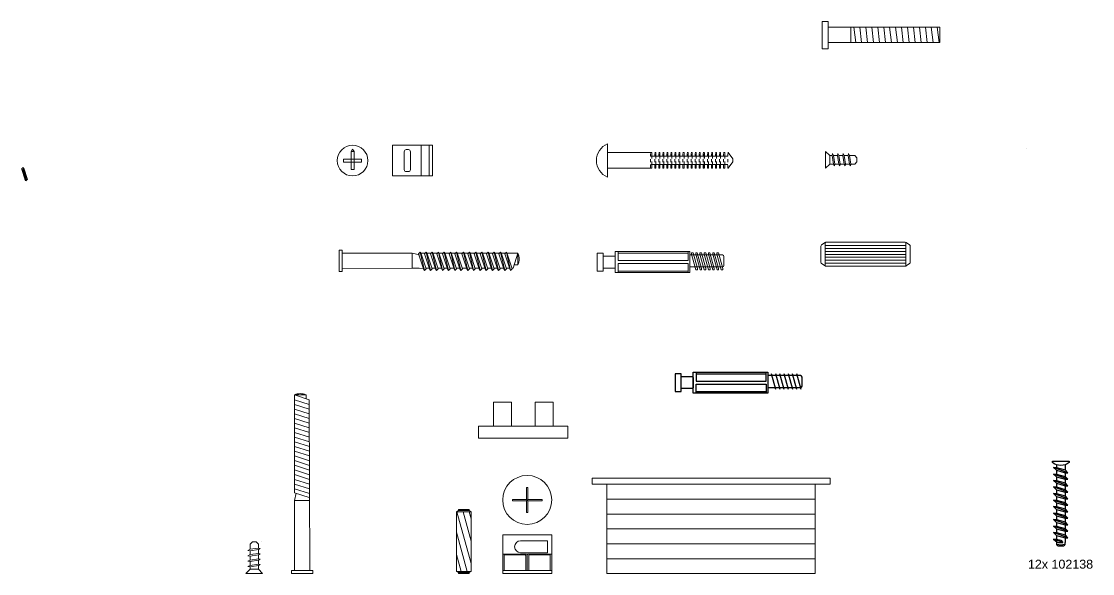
# Model space of a CAD drawing. Header units: millimetres. Extents: x -1085 to 10527, y 119 to 3003.
# Drawn here: x 8562.46 to 8598.46, y 2970 to 2988.54 of the extents above; entities that cross this region are included whole.
import ezdxf

# ---------------------------------------------------------------- set-up
doc = ezdxf.new("R2010")
doc.units = ezdxf.units.MM
doc.linetypes.add('CONTINUA', pattern=[0])
doc.linetypes.add('DASHED2', pattern=[0.375, 0.25, -0.125])
for name, color, linetype, lineweight in [('A-FURN', 2, 'Continuous', 18), ('A-FURN-SEC', 15, 'Continuous', 9), ('A-LINE-GRPH', 15, 'Continuous', 13)]:
    doc.layers.add(name, color=color, linetype=linetype, lineweight=lineweight)
doc.layers.add('G-ANNO-GEOMETRY', color=2, linetype='Continuous')
doc.layers.add('PARTICOLARI', color=5, linetype='Continuous')
doc.styles.get("Standard").update_dxf_attribs({"font": 'arial.ttf'})

msp = doc.modelspace()

# ---------------------------------------------------------------- linework, layer by layer
at = {"layer": 'A-FURN', "color": 3}
for p, q in [((8572.023, 2976.001), (8571.631, 2976.001)), ((8572.131, 2975.839), (8571.631, 2975.997)), ((8572.132, 2975.681), (8571.631, 2975.84)), ((8572.132, 2975.524), (8571.631, 2975.682)), ((8572.133, 2975.366), (8571.631, 2975.525)), ((8572.133, 2975.209), (8571.631, 2975.368)), ((8572.134, 2975.051), (8571.631, 2975.21)), ((8572.134, 2974.894), (8571.631, 2975.053)), ((8572.134, 2974.894), (8571.631, 2975.053)), ((8572.135, 2974.736), (8571.631, 2974.896)), ((8572.135, 2974.579), (8571.631, 2974.738)), ((8572.135, 2974.421), (8571.631, 2974.581)), ((8572.136, 2974.264), (8571.631, 2974.424)), ((8572.136, 2974.106), (8571.631, 2974.266)), ((8572.136, 2974.106), (8571.631, 2974.266)), ((8572.137, 2973.949), (8571.631, 2974.109)), ((8572.137, 2973.791), (8571.631, 2973.952)), ((8572.138, 2973.634), (8571.631, 2973.794)), ((8572.138, 2973.476), (8571.631, 2973.637)), ((8572.139, 2973.319), (8571.631, 2973.479)), ((8572.139, 2973.319), (8571.631, 2973.479)), ((8572.139, 2973.161), (8571.631, 2973.322)), ((8572.139, 2973.004), (8571.631, 2973.165)), ((8572.14, 2972.846), (8571.631, 2973.007)), ((8579.482, 2972.893), (8579.433, 2972.893)), ((8579.433, 2972.893), (8579.433, 2972.493)), ((8579.482, 2972.493), (8579.482, 2972.893)), ((8572.14, 2972.689), (8571.631, 2972.85)), ((8572.131, 2972.557), (8571.631, 2972.716)), ((8579.433, 2972.493), (8578.959, 2972.493)), ((8578.959, 2972.493), (8578.959, 2972.448)), ((8578.959, 2972.448), (8579.433, 2972.448)), ((8579.433, 2972.448), (8579.433, 2972.048)), ((8579.959, 2972.493), (8579.482, 2972.493)), ((8579.482, 2972.448), (8579.959, 2972.448)), ((8579.482, 2972.048), (8579.482, 2972.448)), ((8579.959, 2972.448), (8579.959, 2972.493)), ((8577.152, 2972.114), (8577.076, 2972.074)), ((8577.076, 2970.074), (8577.076, 2972.074)), ((8577.576, 2970.339), (8577.096, 2972.074)), ((8577.508, 2972.147), (8577.152, 2972.147)), ((8577.152, 2972.147), (8577.152, 2972.114)), ((8577.152, 2972.114), (8577.508, 2972.114)), ((8577.576, 2971.088), (8577.303, 2972.074)), ((8577.508, 2972.114), (8577.508, 2972.147)), ((8577.508, 2972.114), (8577.576, 2972.074)), ((8577.576, 2971.838), (8577.511, 2972.074)), ((8579.433, 2972.048), (8579.482, 2972.048)), ((8577.076, 2971.395), (8577.442, 2970.074)), ((8570.072, 2970.779), (8570.141, 2970.815)), ((8570.072, 2970.779), (8570.141, 2970.763)), ((8570.141, 2970.815), (8570.141, 2970.99)), ((8570.141, 2970.815), (8570.424, 2970.857)), ((8570.141, 2970.763), (8570.424, 2970.811)), ((8570.141, 2970.636), (8570.141, 2970.763)), ((8570.424, 2970.857), (8570.424, 2970.99)), ((8570.485, 2970.848), (8570.424, 2970.857)), ((8570.485, 2970.848), (8570.424, 2970.811)), ((8570.424, 2970.678), (8570.424, 2970.811)), ((8570.072, 2970.6), (8570.141, 2970.636)), ((8570.072, 2970.6), (8570.141, 2970.584)), ((8570.072, 2970.421), (8570.141, 2970.456)), ((8570.072, 2970.421), (8570.141, 2970.405)), ((8570.141, 2970.636), (8570.424, 2970.678)), ((8570.141, 2970.584), (8570.424, 2970.632)), ((8570.141, 2970.456), (8570.141, 2970.584)), ((8570.141, 2970.456), (8570.424, 2970.499)), ((8570.141, 2970.405), (8570.424, 2970.453)), ((8570.141, 2970.277), (8570.141, 2970.405)), ((8570.484, 2970.669), (8570.424, 2970.678)), ((8570.484, 2970.669), (8570.424, 2970.632)), ((8570.424, 2970.499), (8570.424, 2970.632)), ((8570.484, 2970.49), (8570.424, 2970.499)), ((8570.484, 2970.49), (8570.424, 2970.453)), ((8570.424, 2970.32), (8570.424, 2970.453)), ((8577.235, 2970.074), (8577.076, 2970.646)), ((8570.141, 2970.145), (8570, 2970.001)), ((8570, 2970.001), (8570.565, 2970.001)), ((8570.072, 2970.242), (8570.141, 2970.277)), ((8570.072, 2970.242), (8570.141, 2970.226)), ((8570.141, 2970.277), (8570.424, 2970.32)), ((8570.141, 2970.226), (8570.424, 2970.273)), ((8570.141, 2970.145), (8570.141, 2970.226)), ((8570.484, 2970.311), (8570.424, 2970.32)), ((8570.484, 2970.311), (8570.424, 2970.273)), ((8570.424, 2970.145), (8570.424, 2970.273)), ((8570.424, 2970.145), (8570.565, 2970.001)), ((8572.248, 2970.101), (8571.531, 2970.101)), ((8572.248, 2970.001), (8571.531, 2970.001)), ((8577.152, 2970.034), (8577.076, 2970.074)), ((8577.576, 2970.074), (8577.076, 2970.074)), ((8577.152, 2970.034), (8577.508, 2970.034)), ((8577.152, 2970.001), (8577.152, 2970.034)), ((8577.508, 2970.001), (8577.152, 2970.001)), ((8577.508, 2970.034), (8577.576, 2970.074)), ((8577.508, 2970.034), (8577.508, 2970.001))]:
    msp.add_line(p, q, dxfattribs=at)
at = {"layer": 'A-FURN', "color": 3, "linetype": 'CONTINUA', "ltscale": 0.02}
for p, q in [((8571.631, 2976.001), (8571.631, 2972.716)), ((8572.023, 2976.001), (8572.023, 2975.873)), ((8572.148, 2970.101), (8572.131, 2975.839)), ((8578.325, 2974.953), (8578.325, 2975.753)), ((8578.325, 2975.753), (8578.925, 2975.753)), ((8578.925, 2974.953), (8578.925, 2975.753)), ((8579.725, 2974.953), (8579.725, 2975.753)), ((8580.325, 2975.753), (8579.725, 2975.753)), ((8580.325, 2974.953), (8580.325, 2975.753)), ((8577.825, 2974.553), (8577.825, 2974.953)), ((8577.825, 2974.953), (8579.325, 2974.953)), ((8580.825, 2974.953), (8579.325, 2974.953)), ((8580.825, 2974.553), (8580.825, 2974.953)), ((8579.325, 2974.553), (8577.825, 2974.553)), ((8579.325, 2974.553), (8580.825, 2974.553)), ((8571.631, 2972.451), (8571.687, 2972.698)), ((8572.141, 2972.452), (8572.14, 2972.689)), ((8571.631, 2970.101), (8571.631, 2972.451)), ((8571.631, 2972.451), (8572.141, 2972.451)), ((8578.959, 2972.448), (8578.959, 2972.493)), ((8579.433, 2972.493), (8579.482, 2972.448)), ((8579.959, 2972.448), (8579.959, 2972.493)), ((8577.076, 2972.074), (8577.576, 2972.074)), ((8577.576, 2972.074), (8577.576, 2970.074)), ((8580.135, 2971.101), (8580.135, 2970.701)), ((8570.141, 2970.99), (8570.22, 2971.062)), ((8570.22, 2971.062), (8570.345, 2971.062)), ((8570.424, 2970.99), (8570.345, 2971.062)), ((8570.141, 2970.145), (8570.424, 2970.145)), ((8571.531, 2970.101), (8571.531, 2970.001)), ((8572.248, 2970.101), (8572.248, 2970.001))]:
    msp.add_line(p, q, dxfattribs=at)
at = {"layer": 'A-FURN', "color": 3, "linetype": 'CONTINUA', "ltscale": 0.1}
for p, q in [((8581.636, 2973.001), (8581.636, 2973.201)), ((8581.636, 2973.201), (8589.636, 2973.201)), ((8581.636, 2973.001), (8589.636, 2973.001)), ((8582.136, 2970.001), (8582.136, 2973.001)), ((8589.136, 2970.001), (8589.136, 2973.001)), ((8589.636, 2973.001), (8589.636, 2973.201)), ((8582.136, 2972.501), (8589.136, 2972.501)), ((8582.136, 2972.001), (8589.136, 2972.001)), ((8582.136, 2971.501), (8589.136, 2971.501)), ((8578.635, 2970.001), (8578.635, 2971.301)), ((8578.635, 2971.301), (8580.283, 2971.301)), ((8579.235, 2971.101), (8580.135, 2971.101)), ((8580.283, 2971.301), (8580.283, 2970.001)), ((8579.035, 2970.901), (8579.035, 2970.901)), ((8582.136, 2971.001), (8589.136, 2971.001)), ((8579.439, 2970.651), (8578.635, 2970.651)), ((8578.685, 2970.101), (8578.685, 2970.626)), ((8579.389, 2970.626), (8578.685, 2970.626)), ((8579.235, 2970.701), (8580.135, 2970.701)), ((8579.409, 2970.606), (8579.409, 2970.101)), ((8579.459, 2970.631), (8579.459, 2970.101)), ((8579.459, 2970.631), (8579.459, 2970.101)), ((8579.479, 2970.651), (8580.283, 2970.651)), ((8579.509, 2970.606), (8579.509, 2970.101)), ((8579.529, 2970.626), (8580.233, 2970.626)), ((8580.233, 2970.626), (8580.233, 2970.101)), ((8582.136, 2970.501), (8589.136, 2970.501)), ((8578.635, 2970.101), (8579.459, 2970.101)), ((8578.635, 2970.001), (8580.283, 2970.001)), ((8579.459, 2970.101), (8580.283, 2970.101)), ((8582.136, 2970.001), (8589.136, 2970.001))]:
    msp.add_line(p, q, dxfattribs=at)
at = {"layer": 'A-FURN', "color": 3, "transparency": 33554687}
msp.add_line((8570.537, 2971.062), (8570.537, 2971.062), dxfattribs=at)
msp.add_line((8570.537, 2971.062), (8570.537, 2971.062), dxfattribs=at)
at = {"layer": 'A-FURN', "color": 3}
msp.add_circle((8579.459, 2972.473), 0.824, dxfattribs=at)
msp.add_arc((8571.827, 2975.577), 0.467, 65.2043, 114.7957, dxfattribs=at)
at = {"layer": 'A-FURN', "color": 3, "linetype": 'CONTINUA', "ltscale": 0.1}
for centre, radius, start, end in [((8579.235, 2970.901), 0.2, 90, 180), ((8579.235, 2970.901), 0.2, 180, 270), ((8579.389, 2970.606), 0.02, 0, 90), ((8579.439, 2970.631), 0.02, 0, 90), ((8579.479, 2970.631), 0.02, 90, 180), ((8579.529, 2970.606), 0.02, 90, 180)]:
    msp.add_arc(centre, radius, start, end, dxfattribs=at)
at = {"layer": 'A-FURN-SEC'}
for p, q in [((8590.439, 2988.349), (8590.498, 2987.832)), ((8590.639, 2988.349), (8590.698, 2987.832)), ((8590.839, 2988.349), (8590.898, 2987.832)), ((8591.039, 2988.349), (8591.098, 2987.832)), ((8591.239, 2988.349), (8591.298, 2987.832)), ((8591.439, 2988.349), (8591.498, 2987.832)), ((8591.639, 2988.349), (8591.698, 2987.832)), ((8591.839, 2988.349), (8591.898, 2987.832)), ((8592.039, 2988.349), (8592.098, 2987.832)), ((8592.239, 2988.349), (8592.298, 2987.832)), ((8592.439, 2988.349), (8592.498, 2987.832)), ((8592.639, 2988.349), (8592.698, 2987.832)), ((8592.839, 2988.349), (8592.898, 2987.832)), ((8593.039, 2988.349), (8593.098, 2987.832)), ((8593.239, 2988.349), (8593.298, 2987.832)), ((8573.538, 2984.172), (8573.59, 2984.251)), ((8573.538, 2984.172), (8573.638, 2984.172)), ((8573.538, 2983.569), (8573.538, 2984.172)), ((8573.59, 2984.251), (8573.638, 2984.172)), ((8573.638, 2984.172), (8573.638, 2983.569)), ((8575.888, 2984.382), (8575.888, 2983.352)), ((8576.164, 2983.352), (8576.164, 2984.382)), ((8573.286, 2983.817), (8573.286, 2983.917)), ((8573.286, 2983.917), (8573.888, 2983.917)), ((8573.888, 2983.817), (8573.286, 2983.817)), ((8573.888, 2983.917), (8573.888, 2983.817)), ((8573.638, 2983.569), (8573.538, 2983.569)), ((8589.467, 2980.332), (8589.468, 2981.128)), ((8589.495, 2981.02), (8592.157, 2981.02)), ((8589.495, 2980.92), (8592.157, 2980.92)), ((8589.495, 2980.82), (8592.157, 2980.82)), ((8592.18, 2981.121), (8592.18, 2980.326)), ((8582.41, 2980.66), (8582.01, 2980.66)), ((8582.41, 2980.635), (8582.41, 2980.285)), ((8582.51, 2980.76), (8584.863, 2980.76)), ((8586.019, 2980.698), (8584.919, 2980.698)), ((8584.982, 2980.773), (8585.032, 2980.773)), ((8584.982, 2980.773), (8584.982, 2980.725)), ((8585.128, 2980.195), (8584.982, 2980.725)), ((8585.032, 2980.773), (8585.178, 2980.244)), ((8585.123, 2980.773), (8585.173, 2980.773)), ((8585.123, 2980.773), (8585.123, 2980.725)), ((8585.269, 2980.195), (8585.123, 2980.725)), ((8585.173, 2980.773), (8585.319, 2980.244)), ((8585.264, 2980.773), (8585.314, 2980.773)), ((8585.264, 2980.773), (8585.264, 2980.725)), ((8585.41, 2980.195), (8585.264, 2980.725)), ((8585.314, 2980.773), (8585.46, 2980.244)), ((8585.407, 2980.773), (8585.457, 2980.773)), ((8585.407, 2980.773), (8585.407, 2980.725)), ((8585.553, 2980.195), (8585.407, 2980.725)), ((8585.457, 2980.773), (8585.603, 2980.244)), ((8585.548, 2980.773), (8585.598, 2980.773)), ((8585.548, 2980.773), (8585.548, 2980.725)), ((8585.694, 2980.195), (8585.548, 2980.725)), ((8585.598, 2980.773), (8585.744, 2980.244)), ((8585.691, 2980.773), (8585.741, 2980.773)), ((8585.691, 2980.773), (8585.691, 2980.725)), ((8585.837, 2980.195), (8585.691, 2980.725)), ((8585.741, 2980.773), (8585.887, 2980.244)), ((8585.832, 2980.773), (8585.882, 2980.773)), ((8585.832, 2980.773), (8585.832, 2980.725)), ((8585.979, 2980.195), (8585.832, 2980.725)), ((8585.882, 2980.773), (8586.028, 2980.244)), ((8586.069, 2980.348), (8586.069, 2980.648)), ((8589.495, 2980.72), (8592.157, 2980.72)), ((8589.495, 2980.62), (8592.157, 2980.62)), ((8589.495, 2980.52), (8592.157, 2980.52)), ((8582.41, 2980.26), (8582.01, 2980.26)), ((8582.51, 2980.16), (8584.863, 2980.16)), ((8584.919, 2980.298), (8586.019, 2980.298)), ((8585.178, 2980.195), (8585.128, 2980.195)), ((8585.178, 2980.244), (8585.178, 2980.195)), ((8585.319, 2980.195), (8585.269, 2980.195)), ((8585.319, 2980.244), (8585.319, 2980.195)), ((8585.46, 2980.195), (8585.41, 2980.195)), ((8585.46, 2980.244), (8585.46, 2980.195)), ((8585.603, 2980.195), (8585.553, 2980.195)), ((8585.603, 2980.244), (8585.603, 2980.195)), ((8585.744, 2980.195), (8585.694, 2980.195)), ((8585.744, 2980.244), (8585.744, 2980.195)), ((8585.887, 2980.195), (8585.837, 2980.195)), ((8585.887, 2980.244), (8585.887, 2980.195)), ((8586.028, 2980.195), (8585.979, 2980.195)), ((8586.028, 2980.244), (8586.028, 2980.195)), ((8589.495, 2980.42), (8592.157, 2980.42))]:
    msp.add_line(p, q, dxfattribs=at)
at = {"layer": 'A-FURN-SEC', "lineweight": 5}
for p, q in [((8582.047, 2984.407), (8582.041, 2984.407)), ((8583.606, 2984.136), (8582.16, 2984.135)), ((8582.16, 2984.135), (8582.16, 2984.135)), ((8583.606, 2984.136), (8583.642, 2984.136)), ((8583.642, 2984.136), (8583.642, 2984.011)), ((8583.742, 2984.136), (8583.778, 2984.136)), ((8583.778, 2984.136), (8583.778, 2984.011)), ((8583.878, 2984.136), (8583.913, 2984.136)), ((8583.913, 2984.136), (8583.913, 2984.011)), ((8584.013, 2984.136), (8584.049, 2984.136)), ((8584.049, 2984.136), (8584.049, 2984.011)), ((8584.149, 2984.136), (8584.185, 2984.136)), ((8584.185, 2984.136), (8584.185, 2984.011)), ((8584.285, 2984.136), (8584.32, 2984.136)), ((8584.32, 2984.136), (8584.32, 2984.011)), ((8584.42, 2984.136), (8584.456, 2984.136)), ((8584.456, 2984.136), (8584.456, 2984.011)), ((8584.556, 2984.136), (8584.592, 2984.136)), ((8584.592, 2984.136), (8584.592, 2984.011)), ((8584.692, 2984.136), (8584.728, 2984.136)), ((8584.728, 2984.136), (8584.728, 2984.011)), ((8584.828, 2984.136), (8584.863, 2984.136)), ((8584.863, 2984.136), (8584.863, 2984.011)), ((8584.963, 2984.136), (8584.999, 2984.136)), ((8584.999, 2984.136), (8584.999, 2984.011)), ((8585.099, 2984.136), (8585.135, 2984.136)), ((8585.135, 2984.136), (8585.135, 2984.011)), ((8585.235, 2984.136), (8585.27, 2984.136)), ((8585.27, 2984.136), (8585.27, 2984.011)), ((8585.37, 2984.136), (8585.406, 2984.136)), ((8585.406, 2984.136), (8585.406, 2984.011)), ((8585.417, 2984.136), (8585.417, 2984.011)), ((8585.517, 2984.136), (8585.552, 2984.136)), ((8585.552, 2984.136), (8585.552, 2984.011)), ((8585.652, 2984.136), (8585.688, 2984.136)), ((8585.688, 2984.136), (8585.688, 2984.011)), ((8585.788, 2984.136), (8585.824, 2984.136)), ((8585.824, 2984.136), (8585.824, 2984.011)), ((8585.924, 2984.136), (8585.959, 2984.136)), ((8585.959, 2984.136), (8585.959, 2984.011)), ((8586.059, 2984.136), (8586.095, 2984.136)), ((8586.095, 2984.136), (8586.095, 2984.011)), ((8586.207, 2984.136), (8586.195, 2984.136)), ((8586.368, 2983.924), (8586.207, 2984.136)), ((8583.642, 2984.011), (8583.742, 2984.011)), ((8583.642, 2983.611), (8583.642, 2983.735)), ((8583.642, 2983.735), (8583.742, 2983.735)), ((8583.778, 2984.011), (8583.878, 2984.011)), ((8583.778, 2983.611), (8583.778, 2983.735)), ((8583.778, 2983.735), (8583.878, 2983.735)), ((8583.913, 2984.011), (8584.013, 2984.011)), ((8583.913, 2983.611), (8583.913, 2983.735)), ((8583.913, 2983.735), (8584.013, 2983.735)), ((8584.049, 2984.011), (8584.149, 2984.011)), ((8584.049, 2983.611), (8584.049, 2983.735)), ((8584.049, 2983.735), (8584.149, 2983.735)), ((8584.185, 2984.011), (8584.285, 2984.011)), ((8584.185, 2983.611), (8584.185, 2983.735)), ((8584.185, 2983.735), (8584.285, 2983.735)), ((8584.32, 2984.011), (8584.42, 2984.011)), ((8584.32, 2983.611), (8584.32, 2983.735)), ((8584.32, 2983.735), (8584.42, 2983.735)), ((8584.456, 2984.011), (8584.556, 2984.011)), ((8584.456, 2983.611), (8584.456, 2983.735)), ((8584.456, 2983.735), (8584.556, 2983.735)), ((8584.592, 2984.011), (8584.692, 2984.011)), ((8584.592, 2983.611), (8584.592, 2983.735)), ((8584.592, 2983.735), (8584.692, 2983.735)), ((8584.728, 2984.011), (8584.828, 2984.011)), ((8584.728, 2983.611), (8584.728, 2983.735)), ((8584.728, 2983.735), (8584.828, 2983.735)), ((8584.863, 2984.011), (8584.963, 2984.011)), ((8584.863, 2983.611), (8584.863, 2983.735)), ((8584.863, 2983.735), (8584.963, 2983.735)), ((8584.999, 2984.011), (8585.099, 2984.011)), ((8584.999, 2983.611), (8584.999, 2983.735)), ((8584.999, 2983.735), (8585.099, 2983.735)), ((8585.135, 2984.011), (8585.235, 2984.011)), ((8585.135, 2983.611), (8585.135, 2983.735)), ((8585.135, 2983.735), (8585.235, 2983.735)), ((8585.27, 2984.011), (8585.37, 2984.011)), ((8585.27, 2983.611), (8585.27, 2983.735)), ((8585.27, 2983.735), (8585.37, 2983.735)), ((8585.406, 2983.611), (8585.406, 2983.735)), ((8585.417, 2984.011), (8585.517, 2984.011)), ((8585.417, 2983.611), (8585.417, 2983.735)), ((8585.417, 2983.735), (8585.517, 2983.735)), ((8585.552, 2984.011), (8585.652, 2984.011)), ((8585.552, 2983.611), (8585.552, 2983.735)), ((8585.552, 2983.735), (8585.652, 2983.735)), ((8585.688, 2984.011), (8585.788, 2984.011)), ((8585.688, 2983.611), (8585.688, 2983.735)), ((8585.688, 2983.735), (8585.788, 2983.735)), ((8585.824, 2984.011), (8585.924, 2984.011)), ((8585.824, 2983.611), (8585.824, 2983.735)), ((8585.824, 2983.735), (8585.924, 2983.735)), ((8585.959, 2984.011), (8586.059, 2984.011)), ((8585.959, 2983.611), (8585.959, 2983.735)), ((8585.959, 2983.735), (8586.059, 2983.735)), ((8586.095, 2984.011), (8586.195, 2984.011)), ((8586.095, 2983.611), (8586.095, 2983.735)), ((8586.095, 2983.735), (8586.195, 2983.735)), ((8586.208, 2983.611), (8586.368, 2983.823)), ((8586.368, 2983.823), (8586.368, 2983.924)), ((8582.156, 2983.611), (8583.606, 2983.611)), ((8583.606, 2983.611), (8583.642, 2983.611)), ((8583.742, 2983.611), (8583.778, 2983.611)), ((8583.878, 2983.611), (8583.913, 2983.611)), ((8584.013, 2983.611), (8584.049, 2983.611)), ((8584.149, 2983.611), (8584.185, 2983.611)), ((8584.285, 2983.611), (8584.32, 2983.611)), ((8584.42, 2983.611), (8584.456, 2983.611)), ((8584.556, 2983.611), (8584.592, 2983.611)), ((8584.692, 2983.611), (8584.728, 2983.611)), ((8584.828, 2983.611), (8584.863, 2983.611)), ((8584.963, 2983.611), (8584.999, 2983.611)), ((8585.099, 2983.611), (8585.135, 2983.611)), ((8585.235, 2983.611), (8585.27, 2983.611)), ((8585.37, 2983.611), (8585.406, 2983.611)), ((8585.517, 2983.611), (8585.552, 2983.611)), ((8585.652, 2983.611), (8585.688, 2983.611)), ((8585.788, 2983.611), (8585.824, 2983.611)), ((8585.924, 2983.611), (8585.959, 2983.611)), ((8586.059, 2983.611), (8586.095, 2983.611)), ((8586.195, 2983.611), (8586.208, 2983.611))]:
    msp.add_line(p, q, dxfattribs=at)
at = {"layer": 'A-FURN-SEC', "linetype": 'CONTINUA', "ltscale": 0.02}
msp.add_line((8582.159, 2984.431), (8582.156, 2983.311), dxfattribs=at)
at = {"layer": 'A-FURN-SEC', "linetype": 'DASHED2', "ltscale": 0.02}
for p, q in [((8583.606, 2983.611), (8583.606, 2984.136)), ((8583.742, 2983.611), (8583.742, 2984.136)), ((8583.878, 2983.611), (8583.878, 2984.136)), ((8584.013, 2983.611), (8584.013, 2984.136)), ((8584.149, 2983.611), (8584.149, 2984.136)), ((8584.285, 2983.611), (8584.285, 2984.136)), ((8584.42, 2983.611), (8584.42, 2984.136)), ((8584.556, 2983.611), (8584.556, 2984.136)), ((8584.692, 2983.611), (8584.692, 2984.136)), ((8584.828, 2983.611), (8584.828, 2984.136)), ((8584.963, 2983.611), (8584.963, 2984.136)), ((8585.099, 2983.611), (8585.099, 2984.136)), ((8585.235, 2983.611), (8585.235, 2984.136)), ((8585.37, 2983.611), (8585.37, 2984.136)), ((8585.517, 2983.611), (8585.517, 2984.136)), ((8585.652, 2983.611), (8585.652, 2984.136)), ((8585.788, 2983.611), (8585.788, 2984.136)), ((8585.924, 2983.611), (8585.924, 2984.136)), ((8586.059, 2983.611), (8586.059, 2984.136)), ((8586.195, 2983.611), (8586.195, 2984.136)), ((8583.642, 2984.011), (8583.606, 2984.011)), ((8583.606, 2983.735), (8583.642, 2983.735)), ((8583.642, 2983.735), (8583.642, 2984.011)), ((8583.778, 2984.011), (8583.742, 2984.011)), ((8583.742, 2983.735), (8583.778, 2983.735)), ((8583.778, 2983.735), (8583.778, 2984.011)), ((8583.913, 2984.011), (8583.878, 2984.011)), ((8583.878, 2983.735), (8583.913, 2983.735)), ((8583.913, 2983.735), (8583.913, 2984.011)), ((8584.049, 2984.011), (8584.013, 2984.011)), ((8584.013, 2983.735), (8584.049, 2983.735)), ((8584.049, 2983.735), (8584.049, 2984.011)), ((8584.185, 2984.011), (8584.149, 2984.011)), ((8584.149, 2983.735), (8584.185, 2983.735)), ((8584.185, 2983.735), (8584.185, 2984.011)), ((8584.32, 2984.011), (8584.285, 2984.011)), ((8584.285, 2983.735), (8584.32, 2983.735)), ((8584.32, 2983.735), (8584.32, 2984.011)), ((8584.456, 2984.011), (8584.42, 2984.011)), ((8584.42, 2983.735), (8584.456, 2983.735)), ((8584.456, 2983.735), (8584.456, 2984.011)), ((8584.592, 2984.011), (8584.556, 2984.011)), ((8584.556, 2983.735), (8584.592, 2983.735)), ((8584.592, 2983.735), (8584.592, 2984.011)), ((8584.728, 2984.011), (8584.692, 2984.011)), ((8584.692, 2983.735), (8584.728, 2983.735)), ((8584.728, 2983.735), (8584.728, 2984.011)), ((8584.863, 2984.011), (8584.828, 2984.011)), ((8584.828, 2983.735), (8584.863, 2983.735)), ((8584.863, 2983.735), (8584.863, 2984.011)), ((8584.999, 2984.011), (8584.963, 2984.011)), ((8584.963, 2983.735), (8584.999, 2983.735)), ((8584.999, 2983.735), (8584.999, 2984.011)), ((8585.135, 2984.011), (8585.099, 2984.011)), ((8585.099, 2983.735), (8585.135, 2983.735)), ((8585.135, 2983.735), (8585.135, 2984.011)), ((8585.27, 2984.011), (8585.235, 2984.011)), ((8585.235, 2983.735), (8585.27, 2983.735)), ((8585.27, 2983.735), (8585.27, 2984.011)), ((8585.406, 2984.011), (8585.37, 2984.011)), ((8585.37, 2983.735), (8585.406, 2983.735)), ((8585.406, 2983.735), (8585.406, 2984.011)), ((8585.406, 2984.011), (8585.517, 2984.011)), ((8585.406, 2983.735), (8585.517, 2983.735)), ((8585.417, 2983.735), (8585.417, 2984.011)), ((8585.552, 2984.011), (8585.517, 2984.011)), ((8585.517, 2983.735), (8585.552, 2983.735)), ((8585.552, 2983.735), (8585.552, 2984.011)), ((8585.688, 2984.011), (8585.652, 2984.011)), ((8585.652, 2983.735), (8585.688, 2983.735)), ((8585.688, 2983.735), (8585.688, 2984.011)), ((8585.824, 2984.011), (8585.788, 2984.011)), ((8585.788, 2983.735), (8585.824, 2983.735)), ((8585.824, 2983.735), (8585.824, 2984.011)), ((8585.959, 2984.011), (8585.924, 2984.011)), ((8585.924, 2983.735), (8585.959, 2983.735)), ((8585.959, 2983.735), (8585.959, 2984.011)), ((8586.095, 2984.011), (8586.059, 2984.011)), ((8586.059, 2983.735), (8586.095, 2983.735)), ((8586.095, 2983.735), (8586.095, 2984.011))]:
    msp.add_line(p, q, dxfattribs=at)
at = {"layer": 'A-FURN-SEC'}
for points in [[(8589.373, 2987.618), (8589.573, 2987.618), (8589.573, 2988.54), (8589.373, 2988.54)], [(8589.573, 2988.349), (8590.332, 2988.349), (8590.332, 2987.832), (8589.573, 2987.832)], [(8590.332, 2988.349), (8593.323, 2988.349), (8593.323, 2987.832), (8590.332, 2987.832)], [(8574.934, 2983.352), (8576.272, 2983.352), (8576.272, 2984.382), (8574.934, 2984.382)], [(8582.41, 2980.81), (8584.918, 2980.81), (8584.919, 2980.11), (8582.41, 2980.11)], [(8581.81, 2980.16), (8582.01, 2980.16), (8582.01, 2980.76), (8581.81, 2980.76)]]:
    msp.add_lwpolyline(points, close=True, dxfattribs=at)
for points in [[(8575.325, 2983.566, 0.414214), (8575.394, 2983.497), (8575.465, 2983.497, 0.414214), (8575.534, 2983.566), (8575.534, 2984.166, 0.414214), (8575.465, 2984.235), (8575.394, 2984.235, 0.414214), (8575.325, 2984.166)], [(8592.192, 2980.332), (8592.308, 2980.409, 0.250765), (8592.33, 2980.45), (8592.33, 2980.997, 0.250765), (8592.308, 2981.038), (8592.192, 2981.115, 0.148069), (8592.165, 2981.124), (8589.495, 2981.124, 0.148069), (8589.467, 2981.115), (8589.352, 2981.038, 0.250765), (8589.33, 2980.997), (8589.33, 2980.45, 0.250765), (8589.352, 2980.409), (8589.467, 2980.332, 0.148069), (8589.495, 2980.324), (8592.165, 2980.324, 0.148069)]]:
    msp.add_lwpolyline(points, format="xyb", close=True, dxfattribs=at)
for points in [[(8582.51, 2980.81), (8582.51, 2980.51), (8584.863, 2980.51), (8584.863, 2980.81)], [(8582.51, 2980.11), (8582.51, 2980.41), (8584.863, 2980.41), (8584.863, 2980.11)]]:
    msp.add_lwpolyline(points, dxfattribs=at)
msp.add_circle((8573.588, 2983.867), 0.515, dxfattribs=at)
at = {"layer": 'A-FURN-SEC', "linetype": 'CONTINUA', "ltscale": 0.02}
msp.add_arc((8582.388, 2983.87), 0.606, 112.1699, 247.5342, dxfattribs=at)
at = {"layer": 'A-FURN-SEC'}
for centre, start, end in [((8586.019, 2980.648), 0, 90), ((8586.019, 2980.348), 270, 0)]:
    msp.add_arc(centre, 0.05, start, end, dxfattribs=at)
at = {"layer": 'A-LINE-GRPH'}
for p, q in [((8589.48, 2984.175), (8589.48, 2983.611)), ((8589.624, 2984.035), (8589.48, 2984.175)), ((8589.721, 2984.104), (8589.705, 2984.035)), ((8589.721, 2984.104), (8589.756, 2984.035)), ((8589.9, 2984.104), (8589.884, 2984.035)), ((8589.9, 2984.104), (8589.935, 2984.035)), ((8590.079, 2984.104), (8590.063, 2984.035)), ((8590.079, 2984.104), (8590.115, 2984.035)), ((8590.258, 2984.104), (8590.242, 2984.035)), ((8590.258, 2984.104), (8590.294, 2984.035)), ((8589.624, 2983.751), (8589.48, 2983.611)), ((8589.624, 2984.035), (8589.705, 2984.035)), ((8589.624, 2983.751), (8589.752, 2983.751)), ((8589.705, 2984.035), (8589.752, 2983.751)), ((8589.79, 2983.691), (8589.752, 2983.751)), ((8589.756, 2984.035), (8589.799, 2983.751)), ((8589.756, 2984.035), (8589.884, 2984.035)), ((8589.79, 2983.691), (8589.799, 2983.751)), ((8589.799, 2983.751), (8589.932, 2983.751)), ((8589.884, 2984.035), (8589.932, 2983.751)), ((8589.969, 2983.691), (8589.932, 2983.751)), ((8589.935, 2984.035), (8589.978, 2983.751)), ((8589.935, 2984.035), (8590.063, 2984.035)), ((8589.969, 2983.691), (8589.978, 2983.751)), ((8589.978, 2983.751), (8590.111, 2983.751)), ((8590.063, 2984.035), (8590.111, 2983.751)), ((8590.148, 2983.691), (8590.111, 2983.751)), ((8590.115, 2984.035), (8590.157, 2983.751)), ((8590.115, 2984.035), (8590.242, 2984.035)), ((8590.148, 2983.691), (8590.157, 2983.751)), ((8590.157, 2983.751), (8590.29, 2983.751)), ((8590.242, 2984.035), (8590.29, 2983.751)), ((8590.327, 2983.691), (8590.29, 2983.751)), ((8590.294, 2984.035), (8590.336, 2983.751)), ((8590.294, 2984.035), (8590.469, 2984.035)), ((8590.327, 2983.691), (8590.336, 2983.751)), ((8590.336, 2983.751), (8590.469, 2983.751)), ((8573.143, 2980.144), (8573.143, 2980.86)), ((8573.243, 2980.144), (8573.243, 2980.86)), ((8575.858, 2980.79), (8575.802, 2980.734)), ((8575.802, 2980.734), (8575.969, 2980.235)), ((8575.858, 2980.79), (8576.002, 2980.179)), ((8575.858, 2980.79), (8575.89, 2980.734)), ((8575.89, 2980.734), (8576.058, 2980.235)), ((8576.065, 2980.79), (8576.009, 2980.734)), ((8576.009, 2980.734), (8576.177, 2980.235)), ((8576.065, 2980.79), (8576.209, 2980.179)), ((8576.065, 2980.79), (8576.098, 2980.734)), ((8576.098, 2980.734), (8576.265, 2980.235)), ((8576.263, 2980.79), (8576.207, 2980.734)), ((8576.207, 2980.734), (8576.375, 2980.235)), ((8576.263, 2980.79), (8576.407, 2980.179)), ((8576.263, 2980.79), (8576.296, 2980.734)), ((8576.296, 2980.734), (8576.463, 2980.235)), ((8576.472, 2980.79), (8576.416, 2980.734)), ((8576.416, 2980.734), (8576.584, 2980.235)), ((8576.472, 2980.79), (8576.616, 2980.179)), ((8576.472, 2980.79), (8576.504, 2980.734)), ((8576.504, 2980.734), (8576.672, 2980.235)), ((8576.67, 2980.79), (8576.614, 2980.734)), ((8576.614, 2980.734), (8576.782, 2980.235)), ((8576.67, 2980.79), (8576.814, 2980.179)), ((8576.67, 2980.79), (8576.702, 2980.734)), ((8576.702, 2980.734), (8576.87, 2980.235)), ((8576.885, 2980.79), (8576.829, 2980.734)), ((8576.829, 2980.734), (8576.997, 2980.235)), ((8576.885, 2980.79), (8577.029, 2980.179)), ((8576.885, 2980.79), (8576.917, 2980.734)), ((8576.917, 2980.734), (8577.085, 2980.235)), ((8577.083, 2980.79), (8577.027, 2980.734)), ((8577.027, 2980.734), (8577.195, 2980.235)), ((8577.083, 2980.79), (8577.227, 2980.179)), ((8577.083, 2980.79), (8577.115, 2980.734)), ((8577.115, 2980.734), (8577.283, 2980.235)), ((8577.315, 2980.79), (8577.259, 2980.734)), ((8577.259, 2980.734), (8577.427, 2980.235)), ((8577.315, 2980.79), (8577.459, 2980.179)), ((8577.315, 2980.79), (8577.348, 2980.734)), ((8577.348, 2980.734), (8577.515, 2980.235)), ((8577.513, 2980.79), (8577.457, 2980.734)), ((8577.457, 2980.734), (8577.625, 2980.235)), ((8577.513, 2980.79), (8577.657, 2980.179)), ((8577.513, 2980.79), (8577.546, 2980.734)), ((8577.546, 2980.734), (8577.713, 2980.235)), ((8577.732, 2980.79), (8577.676, 2980.734)), ((8577.676, 2980.734), (8577.843, 2980.235)), ((8577.732, 2980.79), (8577.876, 2980.179)), ((8577.732, 2980.79), (8577.764, 2980.734)), ((8577.764, 2980.734), (8577.932, 2980.235)), ((8577.93, 2980.79), (8577.874, 2980.734)), ((8577.874, 2980.734), (8578.041, 2980.235)), ((8577.93, 2980.79), (8578.074, 2980.179)), ((8577.93, 2980.79), (8577.962, 2980.734)), ((8577.962, 2980.734), (8578.13, 2980.235)), ((8578.145, 2980.79), (8578.089, 2980.734)), ((8578.089, 2980.734), (8578.256, 2980.235)), ((8578.145, 2980.79), (8578.289, 2980.179)), ((8578.145, 2980.79), (8578.177, 2980.734)), ((8578.177, 2980.734), (8578.345, 2980.235)), ((8578.343, 2980.79), (8578.287, 2980.734)), ((8578.287, 2980.734), (8578.454, 2980.235)), ((8578.343, 2980.79), (8578.487, 2980.179)), ((8578.343, 2980.79), (8578.375, 2980.734)), ((8578.375, 2980.734), (8578.543, 2980.235)), ((8578.559, 2980.79), (8578.503, 2980.734)), ((8578.503, 2980.734), (8578.671, 2980.235)), ((8578.559, 2980.79), (8578.703, 2980.179)), ((8578.559, 2980.79), (8578.591, 2980.734)), ((8578.591, 2980.734), (8578.759, 2980.235)), ((8578.757, 2980.79), (8578.701, 2980.734)), ((8578.701, 2980.734), (8578.869, 2980.235)), ((8578.757, 2980.79), (8578.901, 2980.179)), ((8578.757, 2980.79), (8578.789, 2980.734)), ((8578.789, 2980.734), (8578.957, 2980.235)), ((8578.981, 2980.26), (8579.139, 2980.76)), ((8579.143, 2980.368), (8579.143, 2980.76)), ((8576.002, 2980.179), (8575.969, 2980.235)), ((8576.002, 2980.179), (8576.058, 2980.235)), ((8576.209, 2980.179), (8576.177, 2980.235)), ((8576.209, 2980.179), (8576.265, 2980.235)), ((8576.407, 2980.179), (8576.375, 2980.235)), ((8576.407, 2980.179), (8576.463, 2980.235)), ((8576.616, 2980.179), (8576.584, 2980.235)), ((8576.616, 2980.179), (8576.672, 2980.235)), ((8576.814, 2980.179), (8576.782, 2980.235)), ((8576.814, 2980.179), (8576.87, 2980.235)), ((8577.029, 2980.179), (8576.997, 2980.235)), ((8577.029, 2980.179), (8577.085, 2980.235)), ((8577.227, 2980.179), (8577.195, 2980.235)), ((8577.227, 2980.179), (8577.283, 2980.235)), ((8577.459, 2980.179), (8577.427, 2980.235)), ((8577.459, 2980.179), (8577.515, 2980.235)), ((8577.657, 2980.179), (8577.625, 2980.235)), ((8577.657, 2980.179), (8577.713, 2980.235)), ((8577.876, 2980.179), (8577.843, 2980.235)), ((8577.876, 2980.179), (8577.932, 2980.235)), ((8578.074, 2980.179), (8578.041, 2980.235)), ((8578.074, 2980.179), (8578.13, 2980.235)), ((8578.289, 2980.179), (8578.256, 2980.235)), ((8578.289, 2980.179), (8578.345, 2980.235)), ((8578.487, 2980.179), (8578.454, 2980.235)), ((8578.487, 2980.179), (8578.543, 2980.235)), ((8578.703, 2980.179), (8578.671, 2980.235)), ((8578.703, 2980.179), (8578.759, 2980.235)), ((8578.901, 2980.179), (8578.869, 2980.235)), ((8578.901, 2980.179), (8578.957, 2980.235))]:
    msp.add_line(p, q, dxfattribs=at)
at = {"layer": 'A-LINE-GRPH', "transparency": 33554687}
msp.add_line((8596.249, 2984.264), (8596.249, 2984.264), dxfattribs=at)
msp.add_line((8596.249, 2984.264), (8596.249, 2984.264), dxfattribs=at)
at = {"layer": 'A-LINE-GRPH', "linetype": 'CONTINUA', "ltscale": 0.02}
for p, q in [((8589.624, 2984.035), (8589.624, 2983.751)), ((8590.469, 2984.035), (8590.541, 2983.956)), ((8590.469, 2983.751), (8590.541, 2983.83)), ((8590.541, 2983.956), (8590.541, 2983.83)), ((8573.243, 2980.86), (8573.143, 2980.86)), ((8573.243, 2980.76), (8575.593, 2980.76)), ((8575.593, 2980.76), (8575.84, 2980.704)), ((8575.593, 2980.76), (8575.593, 2980.251)), ((8576.035, 2980.76), (8575.875, 2980.76)), ((8576.233, 2980.76), (8576.082, 2980.76)), ((8576.442, 2980.76), (8576.28, 2980.76)), ((8576.64, 2980.76), (8576.489, 2980.76)), ((8576.855, 2980.76), (8576.687, 2980.76)), ((8577.053, 2980.76), (8576.902, 2980.76)), ((8577.286, 2980.76), (8577.1, 2980.76)), ((8577.484, 2980.76), (8577.332, 2980.76)), ((8577.702, 2980.76), (8577.53, 2980.76)), ((8577.9, 2980.76), (8577.749, 2980.76)), ((8578.115, 2980.76), (8577.947, 2980.76)), ((8578.313, 2980.76), (8578.162, 2980.76)), ((8578.529, 2980.76), (8578.36, 2980.76)), ((8578.727, 2980.76), (8578.576, 2980.76)), ((8579.143, 2980.76), (8578.774, 2980.76)), ((8573.243, 2980.144), (8573.143, 2980.144)), ((8573.243, 2980.244), (8575.964, 2980.252)), ((8575.594, 2980.251), (8575.831, 2980.251)), ((8576.052, 2980.252), (8576.171, 2980.252)), ((8576.259, 2980.252), (8576.369, 2980.253)), ((8576.457, 2980.253), (8576.577, 2980.253)), ((8576.666, 2980.254), (8576.775, 2980.254)), ((8576.863, 2980.254), (8576.99, 2980.255)), ((8577.078, 2980.255), (8577.188, 2980.255)), ((8577.276, 2980.255), (8577.42, 2980.256)), ((8577.508, 2980.256), (8577.618, 2980.256)), ((8577.706, 2980.257), (8577.836, 2980.257)), ((8577.924, 2980.257), (8578.034, 2980.257)), ((8578.122, 2980.258), (8578.249, 2980.258)), ((8578.337, 2980.258), (8578.446, 2980.259)), ((8578.535, 2980.259), (8578.663, 2980.259)), ((8578.751, 2980.26), (8578.86, 2980.26)), ((8578.949, 2980.26), (8578.981, 2980.26)), ((8579.143, 2980.368), (8579.015, 2980.368))]:
    msp.add_line(p, q, dxfattribs=at)
at = {"layer": 'A-LINE-GRPH'}
msp.add_arc((8578.719, 2980.564), 0.467, 335.2043, 24.7957, dxfattribs=at)
at = {"layer": 'G-ANNO-GEOMETRY'}
for p, q in [((8562.459, 2983.609), (8562.585, 2983.232)), ((8562.501, 2983.651), (8562.61, 2983.19)), ((8562.525, 2983.609), (8562.652, 2983.232)), ((8562.61, 2983.19), (8562.585, 2983.232)), ((8562.61, 2983.19), (8562.652, 2983.232)), ((8597.241, 2973.656), (8597.241, 2973.563)), ((8597.541, 2973.656), (8597.541, 2973.482)), ((8597.241, 2973.468), (8597.241, 2973.344)), ((8597.241, 2973.249), (8597.241, 2973.126)), ((8597.541, 2973.387), (8597.541, 2973.264)), ((8597.541, 2973.264), (8597.541, 2971.203)), ((8597.241, 2973.031), (8597.241, 2972.908)), ((8597.241, 2972.812), (8597.241, 2972.689)), ((8597.241, 2972.594), (8597.241, 2972.471)), ((8597.241, 2972.376), (8597.241, 2972.252)), ((8597.241, 2972.157), (8597.241, 2972.034)), ((8597.241, 2971.939), (8597.241, 2971.816)), ((8597.241, 2971.721), (8597.241, 2971.597)), ((8597.241, 2971.502), (8597.241, 2971.379)), ((8597.241, 2971.284), (8597.241, 2971.161)), ((8597.241, 2971.161), (8597.241, 2971.047)), ((8597.541, 2971.203), (8597.541, 2971.047)), ((8597.241, 2971.047), (8597.241, 2971.003)), ((8597.301, 2970.929), (8597.481, 2970.929)), ((8597.541, 2971.003), (8597.541, 2971.047))]:
    msp.add_line(p, q, dxfattribs=at)
msp.add_lwpolyline([(8597.108, 2973.733), (8597.108, 2973.771), (8597.674, 2973.771), (8597.674, 2973.733, -0.366728), (8597.108, 2973.733, -0.325022)], format="xyb", dxfattribs=at)
for points in [[(8597.15, 2973.563), (8597.241, 2973.468), (8597.541, 2973.387), (8597.632, 2973.387), (8597.15, 2973.563), (8597.241, 2973.563), (8597.541, 2973.482), (8597.632, 2973.387)], [(8597.15, 2973.344), (8597.241, 2973.249), (8597.541, 2973.169), (8597.632, 2973.169), (8597.15, 2973.344), (8597.241, 2973.344), (8597.541, 2973.264), (8597.632, 2973.169)], [(8597.15, 2973.126), (8597.241, 2973.031), (8597.541, 2972.95), (8597.632, 2972.95), (8597.15, 2973.126), (8597.241, 2973.126), (8597.541, 2973.046), (8597.632, 2972.95)], [(8597.15, 2972.908), (8597.241, 2972.812), (8597.541, 2972.732), (8597.632, 2972.732), (8597.15, 2972.908), (8597.241, 2972.908), (8597.541, 2972.827), (8597.632, 2972.732)], [(8597.15, 2972.689), (8597.241, 2972.594), (8597.541, 2972.514), (8597.632, 2972.514), (8597.15, 2972.689), (8597.241, 2972.689), (8597.541, 2972.609), (8597.632, 2972.514)], [(8597.15, 2972.471), (8597.241, 2972.376), (8597.541, 2972.295), (8597.632, 2972.295), (8597.15, 2972.471), (8597.241, 2972.471), (8597.541, 2972.39), (8597.632, 2972.295)], [(8597.15, 2972.252), (8597.241, 2972.157), (8597.541, 2972.077), (8597.632, 2972.077), (8597.15, 2972.252), (8597.241, 2972.252), (8597.541, 2972.172), (8597.632, 2972.077)], [(8597.15, 2972.034), (8597.241, 2971.939), (8597.541, 2971.859), (8597.632, 2971.859), (8597.15, 2972.034), (8597.241, 2972.034), (8597.541, 2971.954), (8597.632, 2971.859)], [(8597.15, 2971.816), (8597.241, 2971.721), (8597.541, 2971.64), (8597.632, 2971.64), (8597.15, 2971.816), (8597.241, 2971.816), (8597.541, 2971.735), (8597.632, 2971.64)], [(8597.15, 2971.597), (8597.241, 2971.502), (8597.541, 2971.422), (8597.632, 2971.422), (8597.15, 2971.597), (8597.241, 2971.597), (8597.541, 2971.517), (8597.632, 2971.422)], [(8597.15, 2971.379), (8597.241, 2971.284), (8597.541, 2971.203), (8597.632, 2971.203), (8597.15, 2971.379), (8597.241, 2971.379), (8597.541, 2971.299), (8597.632, 2971.203)], [(8597.15, 2971.161), (8597.269, 2971.058), (8597.31, 2971.047), (8597.462, 2971.047), (8597.15, 2971.161), (8597.241, 2971.161), (8597.392, 2971.12), (8597.462, 2971.047)]]:
    msp.add_lwpolyline(points, dxfattribs=at)
for centre, radius, start, end in [((8597.301, 2971.003), 0.06, 180, 200.9226), ((8597.358, 2971.047), 0.131, 210.3687, 244.2465), ((8597.394, 2971.541), 0.571, 256.122, 283.4491), ((8597.424, 2971.047), 0.131, 295.7535, 329.6313), ((8597.481, 2971.003), 0.06, 339.0774, 360)]:
    msp.add_arc(centre, radius, start, end, dxfattribs=at)
at = {"layer": 'PARTICOLARI'}
for p, q in [((8585.035, 2976.61), (8584.635, 2976.61)), ((8585.035, 2976.585), (8585.035, 2976.235)), ((8585.135, 2976.71), (8587.488, 2976.71)), ((8588.644, 2976.647), (8587.544, 2976.647)), ((8587.657, 2976.723), (8587.803, 2976.194)), ((8587.798, 2976.723), (8587.944, 2976.194)), ((8587.939, 2976.723), (8588.085, 2976.194)), ((8588.082, 2976.723), (8588.228, 2976.194)), ((8588.223, 2976.723), (8588.369, 2976.194)), ((8588.366, 2976.723), (8588.512, 2976.194)), ((8588.507, 2976.723), (8588.653, 2976.194)), ((8588.694, 2976.297), (8588.694, 2976.597)), ((8585.035, 2976.21), (8584.635, 2976.21)), ((8587.544, 2976.247), (8588.644, 2976.247)), ((8585.135, 2976.11), (8587.488, 2976.11))]:
    msp.add_line(p, q, dxfattribs=at)
for points in [[(8584.435, 2976.11), (8584.635, 2976.11), (8584.635, 2976.71), (8584.435, 2976.71)], [(8585.035, 2976.76), (8587.543, 2976.76), (8587.544, 2976.06), (8585.035, 2976.06)]]:
    msp.add_lwpolyline(points, close=True, dxfattribs=at)
for points in [[(8585.135, 2976.76), (8585.135, 2976.46), (8587.488, 2976.46), (8587.488, 2976.76)], [(8585.135, 2976.06), (8585.135, 2976.36), (8587.488, 2976.36), (8587.488, 2976.06)]]:
    msp.add_lwpolyline(points, dxfattribs=at)
for centre, start, end in [((8588.644, 2976.597), 0, 90), ((8588.644, 2976.297), 270, 0)]:
    msp.add_arc(centre, 0.05, start, end, dxfattribs=at)

# ---------------------------------------------------------------- texts
at = {"insert": (8596.286, 2970.466), "char_height": 0.3, "attachment_point": 1}
msp.add_mtext_dynamic_manual_height_columns('12x 102138', width=2.55396, gutter_width=12.5, heights=[0.0755], dxfattribs=at)

doc.saveas('drawing.dxf')
